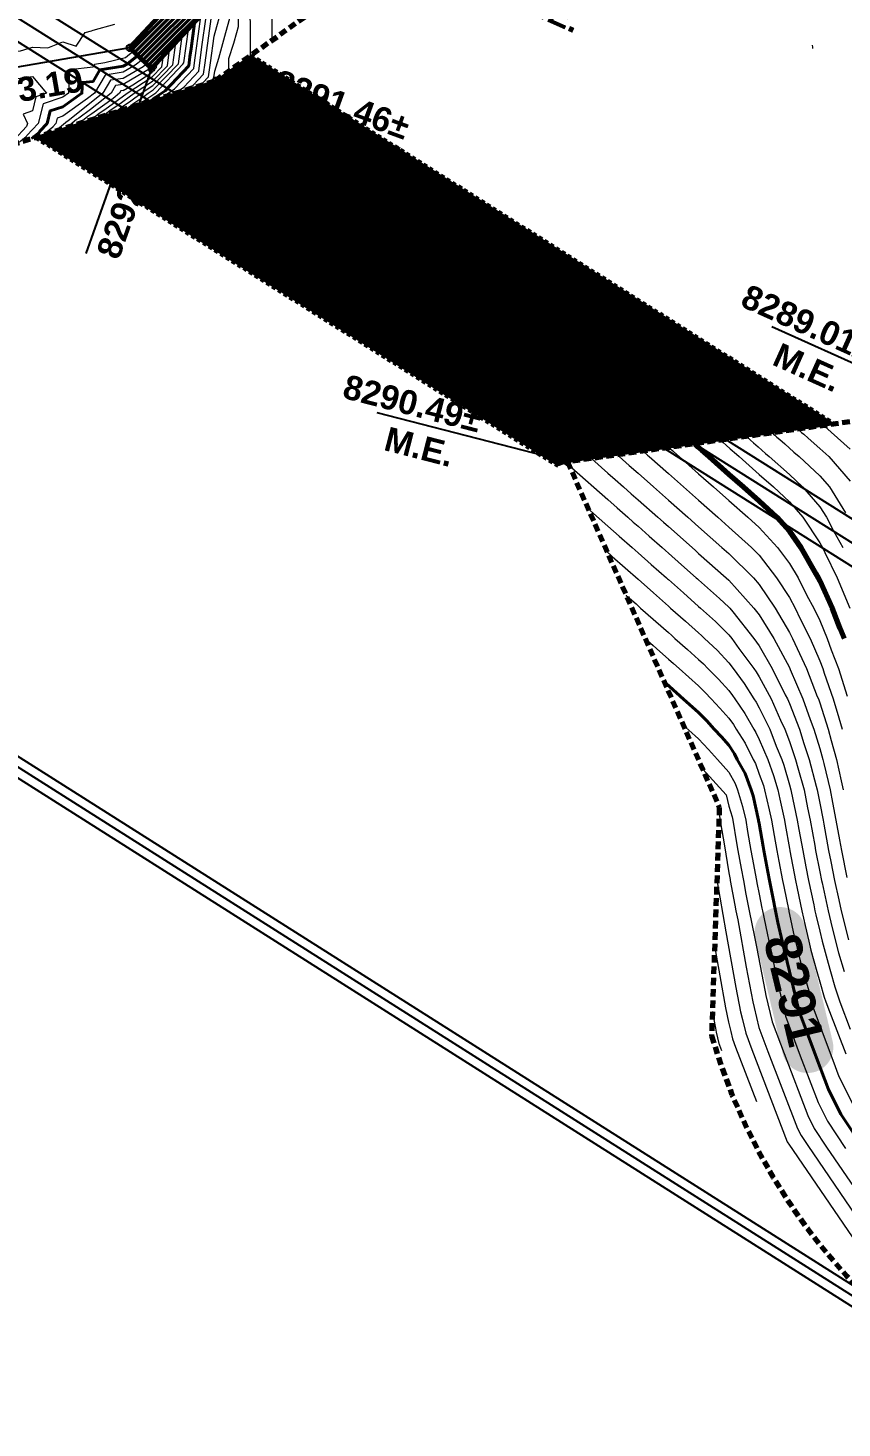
# Model space of a CAD drawing. Extents: x 2799052 to 2815686, y 1319509 to 1336143.
# Drawn here: x 2807541.75 to 2807568.63, y 1327718.57 to 1327764.8 of the extents above; entities that cross this region are included whole.
import ezdxf

# ---------------------------------------------------------------- set-up
doc = ezdxf.new("R2010")
doc.units = 0
doc.header["$LTSCALE"] = 0.5
doc.header["$MEASUREMENT"] = 0
doc.linetypes.add('DASHED', pattern=[0.75, 0.5, -0.25])
doc.linetypes.add('HIDDEN', pattern=[0.375, 0.25, -0.125])
for name, color, linetype, lineweight in [('C-Demo-Saww-Cutt', 4, 'HIDDEN', 70), ('C-Road-Asph-Hach', 110, 'Continuous', 30), ('C-SSWR', 1, 'Continuous', 25), ('C-Sswr-Pipe', 125, 'Continuous', 25), ('C-Strm-Pipe', 115, 'Continuous', 25), ('C-TOPO-BDRY', 5, 'DASHED', 70), ('C-Topo-Cont-10th', 8, 'Continuous', 13), ('C-TOPO-CONT-1FT', 7, 'Continuous', 40), ('C-TOPO-CONT-5FT', 6, 'Continuous', 70), ('C-TOPO-SPOT', 2, 'Continuous', 25), ('C-WALL', 6, 'Continuous', 60), ('C-Wall-Hach', 130, 'Continuous', 40)]:
    doc.layers.add(name, color=color, linetype=linetype, lineweight=lineweight)
doc.layers.add('C-Road-Asph-Hach-Bdry', color=64, linetype='Continuous', lineweight=25, plot=False)
for name, color, linetype in [('C-Strm', 4, 'Continuous'), ('C-TOPO-CONT-TEXT-1FT', 1, 'Continuous'), ('C-TOPO-USER', 40, 'Continuous')]:
    doc.layers.add(name, color=color, linetype=linetype)
doc.styles.add('Swiss 721 BT', font='swissb.ttf', dxfattribs={"height": 2})

msp = doc.modelspace()

# ---------------------------------------------------------------- hatches: boundary and pattern name
at = {"true_color": 0x000000}
msp.add_hatch(color=18, dxfattribs=at).paths.add_polyline_path([(2807566.392, 1327735.749, 0.414214), (2807565.763, 1327734.724), (2807566.668, 1327730.945, 0.414214), (2807567.693, 1327730.317, 0.414214), (2807568.321, 1327731.341), (2807567.416, 1327735.12, 0.414214)], flags=0)

# ---------------------------------------------------------------- linework, layer by layer
at = {"color": 0, "linetype": 'ByBlock'}
for centre, start, end in [((2807545.097, 1327764.142, 8293.188), 47.0674, 227.0674), ((2807545.097, 1327764.142, 8293.188), 227.0674, 47.0674), ((2807545.829, 1327763.461, 8292.69), 49.6874, 229.6874), ((2807545.829, 1327763.461, 8292.69), 229.6874, 49.6874), ((2807547.939, 1327763.058, 8291.461), 21.9833, 201.9833), ((2807547.939, 1327763.058, 8291.461), 201.9833, 21.9833), ((2807559.564, 1327750.471, 8290.493), 22.0495, 202.0495), ((2807559.564, 1327750.471, 8290.493), 202.0495, 22.0495)]:
    msp.add_arc(centre, 0.1, start, end, dxfattribs=at)
at = {"layer": 'C-Demo-Saww-Cutt'}
for p, q in [((2807549.094, 1327763.883), (2807568.361, 1327751.718)), ((2807542.017, 1327761.196), (2807559.251, 1327750.359))]:
    msp.add_line(p, q, dxfattribs=at)
at = {"layer": 'C-Road-Asph-Hach', "linetype": 'Continuous'}
for p, q in [((2807544.684, 1327759.519), (2807548.932, 1327763.767)), ((2807544.739, 1327759.485), (2807549.12, 1327763.867)), ((2807544.793, 1327759.451), (2807549.174, 1327763.832)), ((2807544.847, 1327759.417), (2807549.229, 1327763.798)), ((2807544.901, 1327759.383), (2807549.283, 1327763.764)), ((2807544.956, 1327759.349), (2807549.337, 1327763.73)), ((2807545.01, 1327759.314), (2807549.391, 1327763.696)), ((2807545.064, 1327759.28), (2807549.445, 1327763.661)), ((2807545.118, 1327759.246), (2807549.499, 1327763.627)), ((2807544.576, 1327759.587), (2807548.314, 1327763.326)), ((2807544.63, 1327759.553), (2807548.623, 1327763.546)), ((2807545.173, 1327759.212), (2807549.554, 1327763.593)), ((2807545.227, 1327759.178), (2807549.608, 1327763.559)), ((2807545.281, 1327759.144), (2807549.662, 1327763.525)), ((2807545.335, 1327759.11), (2807549.716, 1327763.49)), ((2807545.39, 1327759.076), (2807549.77, 1327763.456)), ((2807545.444, 1327759.041), (2807549.825, 1327763.422)), ((2807545.498, 1327759.007), (2807549.879, 1327763.388)), ((2807545.553, 1327758.973), (2807549.933, 1327763.353)), ((2807545.607, 1327758.939), (2807549.987, 1327763.319)), ((2807545.661, 1327758.905), (2807550.041, 1327763.285)), ((2807545.715, 1327758.871), (2807550.095, 1327763.251)), ((2807545.77, 1327758.837), (2807550.15, 1327763.217)), ((2807545.824, 1327758.803), (2807550.204, 1327763.182)), ((2807544.033, 1327759.929), (2807546.806, 1327762.702)), ((2807544.087, 1327759.894), (2807546.935, 1327762.742)), ((2807544.142, 1327759.86), (2807547.064, 1327762.783)), ((2807544.196, 1327759.826), (2807547.193, 1327762.824)), ((2807544.25, 1327759.792), (2807547.322, 1327762.864)), ((2807544.304, 1327759.758), (2807547.451, 1327762.905)), ((2807544.359, 1327759.724), (2807547.58, 1327762.945)), ((2807544.413, 1327759.69), (2807547.709, 1327762.986)), ((2807544.467, 1327759.656), (2807547.838, 1327763.026)), ((2807544.522, 1327759.621), (2807548.005, 1327763.105)), ((2807545.878, 1327758.768), (2807550.258, 1327763.148)), ((2807545.932, 1327758.734), (2807550.312, 1327763.114)), ((2807545.987, 1327758.7), (2807550.366, 1327763.08)), ((2807546.041, 1327758.666), (2807550.42, 1327763.046)), ((2807546.095, 1327758.632), (2807550.475, 1327763.011)), ((2807546.149, 1327758.598), (2807550.529, 1327762.977)), ((2807546.204, 1327758.564), (2807550.583, 1327762.943)), ((2807546.258, 1327758.53), (2807550.637, 1327762.909)), ((2807546.312, 1327758.495), (2807550.691, 1327762.875)), ((2807546.367, 1327758.461), (2807550.746, 1327762.84)), ((2807546.421, 1327758.427), (2807550.8, 1327762.806)), ((2807546.475, 1327758.393), (2807550.854, 1327762.772)), ((2807546.529, 1327758.359), (2807550.908, 1327762.738)), ((2807546.584, 1327758.325), (2807550.962, 1327762.704)), ((2807543.436, 1327760.304), (2807545.388, 1327762.256)), ((2807543.49, 1327760.27), (2807545.517, 1327762.297)), ((2807543.545, 1327760.236), (2807545.646, 1327762.337)), ((2807543.599, 1327760.202), (2807545.775, 1327762.378)), ((2807543.653, 1327760.167), (2807545.904, 1327762.418)), ((2807543.708, 1327760.133), (2807546.033, 1327762.459)), ((2807543.762, 1327760.099), (2807546.162, 1327762.499)), ((2807543.816, 1327760.065), (2807546.291, 1327762.54)), ((2807543.87, 1327760.031), (2807546.42, 1327762.58)), ((2807543.925, 1327759.997), (2807546.549, 1327762.621)), ((2807543.979, 1327759.963), (2807546.678, 1327762.661)), ((2807546.638, 1327758.291), (2807551.016, 1327762.669)), ((2807546.692, 1327758.257), (2807551.071, 1327762.635)), ((2807546.746, 1327758.222), (2807551.125, 1327762.601)), ((2807546.801, 1327758.188), (2807551.179, 1327762.567)), ((2807546.855, 1327758.154), (2807551.233, 1327762.532)), ((2807546.909, 1327758.12), (2807551.287, 1327762.498)), ((2807546.963, 1327758.086), (2807551.342, 1327762.464)), ((2807547.018, 1327758.052), (2807551.396, 1327762.43)), ((2807547.072, 1327758.018), (2807551.45, 1327762.396)), ((2807547.126, 1327757.984), (2807551.504, 1327762.361)), ((2807547.181, 1327757.949), (2807551.558, 1327762.327)), ((2807547.235, 1327757.915), (2807551.612, 1327762.293)), ((2807547.289, 1327757.881), (2807551.667, 1327762.259)), ((2807542.785, 1327760.713), (2807543.841, 1327761.77)), ((2807542.839, 1327760.679), (2807543.97, 1327761.81)), ((2807542.894, 1327760.645), (2807544.099, 1327761.851)), ((2807542.948, 1327760.611), (2807544.228, 1327761.891)), ((2807543.002, 1327760.577), (2807544.357, 1327761.932)), ((2807543.056, 1327760.543), (2807544.486, 1327761.972)), ((2807543.111, 1327760.509), (2807544.615, 1327762.013)), ((2807543.165, 1327760.475), (2807544.744, 1327762.053)), ((2807543.219, 1327760.44), (2807544.873, 1327762.094)), ((2807543.273, 1327760.406), (2807545.002, 1327762.134)), ((2807543.328, 1327760.372), (2807545.13, 1327762.175)), ((2807543.382, 1327760.338), (2807545.259, 1327762.216)), ((2807547.343, 1327757.847), (2807551.721, 1327762.225)), ((2807547.398, 1327757.813), (2807551.775, 1327762.19)), ((2807547.452, 1327757.779), (2807551.829, 1327762.156)), ((2807547.506, 1327757.745), (2807551.883, 1327762.122)), ((2807547.56, 1327757.711), (2807551.938, 1327762.088)), ((2807547.615, 1327757.676), (2807551.992, 1327762.054)), ((2807547.669, 1327757.642), (2807552.046, 1327762.019)), ((2807547.723, 1327757.608), (2807552.1, 1327761.985)), ((2807547.777, 1327757.574), (2807552.154, 1327761.951)), ((2807547.832, 1327757.54), (2807552.208, 1327761.917)), ((2807547.886, 1327757.506), (2807552.263, 1327761.883)), ((2807547.94, 1327757.472), (2807552.317, 1327761.848)), ((2807547.994, 1327757.438), (2807552.371, 1327761.814)), ((2807548.049, 1327757.404), (2807552.425, 1327761.78)), ((2807542.188, 1327761.089), (2807542.423, 1327761.324)), ((2807542.242, 1327761.055), (2807542.552, 1327761.364)), ((2807542.297, 1327761.021), (2807542.681, 1327761.405)), ((2807542.351, 1327760.986), (2807542.81, 1327761.445)), ((2807542.405, 1327760.952), (2807542.939, 1327761.486)), ((2807542.459, 1327760.918), (2807543.068, 1327761.526)), ((2807542.514, 1327760.884), (2807543.197, 1327761.567)), ((2807542.568, 1327760.85), (2807543.326, 1327761.607)), ((2807542.622, 1327760.816), (2807543.454, 1327761.648)), ((2807542.676, 1327760.782), (2807543.583, 1327761.689)), ((2807542.731, 1327760.748), (2807543.712, 1327761.729)), ((2807548.103, 1327757.369), (2807552.479, 1327761.746)), ((2807548.157, 1327757.335), (2807552.534, 1327761.711)), ((2807548.212, 1327757.301), (2807552.588, 1327761.677)), ((2807548.266, 1327757.267), (2807552.642, 1327761.643)), ((2807548.32, 1327757.233), (2807552.696, 1327761.609)), ((2807548.374, 1327757.199), (2807552.75, 1327761.575)), ((2807548.429, 1327757.165), (2807552.804, 1327761.54)), ((2807548.483, 1327757.131), (2807552.859, 1327761.506)), ((2807548.537, 1327757.096), (2807552.913, 1327761.472)), ((2807548.591, 1327757.062), (2807552.967, 1327761.438)), ((2807548.646, 1327757.028), (2807553.021, 1327761.404)), ((2807548.7, 1327756.994), (2807553.075, 1327761.369)), ((2807548.754, 1327756.96), (2807553.13, 1327761.335)), ((2807542.08, 1327761.157), (2807542.165, 1327761.243)), ((2807542.08, 1327761.157), (2807542.08, 1327761.157)), ((2807542.134, 1327761.123), (2807542.294, 1327761.283)), ((2807548.808, 1327756.926), (2807553.184, 1327761.301)), ((2807548.863, 1327756.892), (2807553.238, 1327761.267)), ((2807548.917, 1327756.858), (2807553.292, 1327761.233)), ((2807548.971, 1327756.823), (2807553.346, 1327761.198)), ((2807549.026, 1327756.789), (2807553.4, 1327761.164)), ((2807549.08, 1327756.755), (2807553.455, 1327761.13)), ((2807549.134, 1327756.721), (2807553.509, 1327761.096)), ((2807549.188, 1327756.687), (2807553.563, 1327761.062)), ((2807549.243, 1327756.653), (2807553.617, 1327761.027)), ((2807549.297, 1327756.619), (2807553.671, 1327760.993)), ((2807549.351, 1327756.585), (2807553.725, 1327760.959)), ((2807549.405, 1327756.55), (2807553.78, 1327760.925)), ((2807549.46, 1327756.516), (2807553.834, 1327760.891)), ((2807549.514, 1327756.482), (2807553.888, 1327760.856)), ((2807549.568, 1327756.448), (2807553.942, 1327760.822)), ((2807549.622, 1327756.414), (2807553.996, 1327760.788)), ((2807549.677, 1327756.38), (2807554.051, 1327760.754)), ((2807549.731, 1327756.346), (2807554.105, 1327760.719)), ((2807549.785, 1327756.312), (2807554.159, 1327760.685)), ((2807549.84, 1327756.277), (2807554.213, 1327760.651)), ((2807549.894, 1327756.243), (2807554.267, 1327760.617)), ((2807549.948, 1327756.209), (2807554.321, 1327760.583)), ((2807550.002, 1327756.175), (2807554.376, 1327760.548)), ((2807550.057, 1327756.141), (2807554.43, 1327760.514)), ((2807550.111, 1327756.107), (2807554.484, 1327760.48)), ((2807550.165, 1327756.073), (2807554.538, 1327760.446)), ((2807550.219, 1327756.039), (2807554.592, 1327760.412)), ((2807550.274, 1327756.004), (2807554.647, 1327760.377)), ((2807550.328, 1327755.97), (2807554.701, 1327760.343)), ((2807550.382, 1327755.936), (2807554.755, 1327760.309)), ((2807550.436, 1327755.902), (2807554.809, 1327760.275)), ((2807550.491, 1327755.868), (2807554.863, 1327760.241)), ((2807550.545, 1327755.834), (2807554.917, 1327760.206)), ((2807550.599, 1327755.8), (2807554.972, 1327760.172)), ((2807550.653, 1327755.766), (2807555.026, 1327760.138)), ((2807550.708, 1327755.731), (2807555.08, 1327760.104)), ((2807550.762, 1327755.697), (2807555.134, 1327760.07)), ((2807550.816, 1327755.663), (2807555.188, 1327760.035)), ((2807550.871, 1327755.629), (2807555.243, 1327760.001)), ((2807550.925, 1327755.595), (2807555.297, 1327759.967)), ((2807550.979, 1327755.561), (2807555.351, 1327759.933)), ((2807551.033, 1327755.527), (2807555.405, 1327759.898)), ((2807551.088, 1327755.493), (2807555.459, 1327759.864)), ((2807551.142, 1327755.458), (2807555.513, 1327759.83)), ((2807551.196, 1327755.424), (2807555.568, 1327759.796)), ((2807551.25, 1327755.39), (2807555.622, 1327759.762)), ((2807551.305, 1327755.356), (2807555.676, 1327759.727)), ((2807551.359, 1327755.322), (2807555.73, 1327759.693)), ((2807551.413, 1327755.288), (2807555.784, 1327759.659)), ((2807551.467, 1327755.254), (2807555.839, 1327759.625)), ((2807551.522, 1327755.22), (2807555.893, 1327759.591)), ((2807551.576, 1327755.186), (2807555.947, 1327759.556)), ((2807551.63, 1327755.151), (2807556.001, 1327759.522)), ((2807551.685, 1327755.117), (2807556.055, 1327759.488)), ((2807551.739, 1327755.083), (2807556.109, 1327759.454)), ((2807551.793, 1327755.049), (2807556.164, 1327759.42)), ((2807551.847, 1327755.015), (2807556.218, 1327759.385)), ((2807551.902, 1327754.981), (2807556.272, 1327759.351)), ((2807551.956, 1327754.947), (2807556.326, 1327759.317)), ((2807552.01, 1327754.913), (2807556.38, 1327759.283)), ((2807552.064, 1327754.878), (2807556.435, 1327759.249)), ((2807552.119, 1327754.844), (2807556.489, 1327759.214)), ((2807552.173, 1327754.81), (2807556.543, 1327759.18)), ((2807552.227, 1327754.776), (2807556.597, 1327759.146)), ((2807552.281, 1327754.742), (2807556.651, 1327759.112)), ((2807552.336, 1327754.708), (2807556.705, 1327759.077)), ((2807552.39, 1327754.674), (2807556.76, 1327759.043)), ((2807552.444, 1327754.64), (2807556.814, 1327759.009)), ((2807545.553, 1327758.973), (2807545.553, 1327758.973)), ((2807552.499, 1327754.605), (2807556.868, 1327758.975)), ((2807552.553, 1327754.571), (2807556.922, 1327758.941)), ((2807552.607, 1327754.537), (2807556.976, 1327758.906)), ((2807552.661, 1327754.503), (2807557.03, 1327758.872)), ((2807552.716, 1327754.469), (2807557.085, 1327758.838)), ((2807552.77, 1327754.435), (2807557.139, 1327758.804)), ((2807552.824, 1327754.401), (2807557.193, 1327758.77)), ((2807552.878, 1327754.367), (2807557.247, 1327758.735)), ((2807552.933, 1327754.332), (2807557.301, 1327758.701)), ((2807552.987, 1327754.298), (2807557.356, 1327758.667)), ((2807553.041, 1327754.264), (2807557.41, 1327758.633)), ((2807553.095, 1327754.23), (2807557.464, 1327758.599)), ((2807553.15, 1327754.196), (2807557.518, 1327758.564)), ((2807553.204, 1327754.162), (2807557.572, 1327758.53)), ((2807553.258, 1327754.128), (2807557.626, 1327758.496)), ((2807553.312, 1327754.094), (2807557.681, 1327758.462)), ((2807553.367, 1327754.059), (2807557.735, 1327758.428)), ((2807553.421, 1327754.025), (2807557.789, 1327758.393)), ((2807553.475, 1327753.991), (2807557.843, 1327758.359)), ((2807553.53, 1327753.957), (2807557.897, 1327758.325)), ((2807553.584, 1327753.923), (2807557.952, 1327758.291)), ((2807553.638, 1327753.889), (2807558.006, 1327758.256)), ((2807553.692, 1327753.855), (2807558.06, 1327758.222)), ((2807553.747, 1327753.821), (2807558.114, 1327758.188)), ((2807553.801, 1327753.786), (2807558.168, 1327758.154)), ((2807553.855, 1327753.752), (2807558.222, 1327758.12)), ((2807553.909, 1327753.718), (2807558.277, 1327758.085)), ((2807553.964, 1327753.684), (2807558.331, 1327758.051)), ((2807554.018, 1327753.65), (2807558.385, 1327758.017)), ((2807554.072, 1327753.616), (2807558.439, 1327757.983)), ((2807554.126, 1327753.582), (2807558.493, 1327757.949)), ((2807554.181, 1327753.548), (2807558.548, 1327757.914)), ((2807554.235, 1327753.513), (2807558.602, 1327757.88)), ((2807554.289, 1327753.479), (2807558.656, 1327757.846)), ((2807554.344, 1327753.445), (2807558.71, 1327757.812)), ((2807554.398, 1327753.411), (2807558.764, 1327757.778)), ((2807554.452, 1327753.377), (2807558.818, 1327757.743)), ((2807554.506, 1327753.343), (2807558.873, 1327757.709)), ((2807554.561, 1327753.309), (2807558.927, 1327757.675)), ((2807554.615, 1327753.275), (2807558.981, 1327757.641)), ((2807554.669, 1327753.24), (2807559.035, 1327757.607)), ((2807554.723, 1327753.206), (2807559.089, 1327757.572)), ((2807554.778, 1327753.172), (2807559.144, 1327757.538)), ((2807554.832, 1327753.138), (2807559.198, 1327757.504)), ((2807554.886, 1327753.104), (2807559.252, 1327757.47)), ((2807554.94, 1327753.07), (2807559.306, 1327757.435)), ((2807554.995, 1327753.036), (2807559.36, 1327757.401)), ((2807555.049, 1327753.002), (2807559.414, 1327757.367)), ((2807555.103, 1327752.968), (2807559.469, 1327757.333)), ((2807555.158, 1327752.933), (2807559.523, 1327757.299)), ((2807555.212, 1327752.899), (2807559.577, 1327757.264)), ((2807555.266, 1327752.865), (2807559.631, 1327757.23)), ((2807555.32, 1327752.831), (2807559.685, 1327757.196)), ((2807555.375, 1327752.797), (2807559.74, 1327757.162)), ((2807549.026, 1327756.789), (2807549.026, 1327756.789)), ((2807555.429, 1327752.763), (2807559.794, 1327757.128)), ((2807555.483, 1327752.729), (2807559.848, 1327757.093)), ((2807555.537, 1327752.695), (2807559.902, 1327757.059)), ((2807555.592, 1327752.66), (2807559.956, 1327757.025)), ((2807555.646, 1327752.626), (2807560.01, 1327756.991)), ((2807555.7, 1327752.592), (2807560.065, 1327756.957)), ((2807555.754, 1327752.558), (2807560.119, 1327756.922)), ((2807555.809, 1327752.524), (2807560.173, 1327756.888)), ((2807555.863, 1327752.49), (2807560.227, 1327756.854)), ((2807555.917, 1327752.456), (2807560.281, 1327756.82)), ((2807555.972, 1327752.422), (2807560.336, 1327756.786)), ((2807556.026, 1327752.387), (2807560.39, 1327756.751)), ((2807556.08, 1327752.353), (2807560.444, 1327756.717)), ((2807556.134, 1327752.319), (2807560.498, 1327756.683)), ((2807556.189, 1327752.285), (2807560.552, 1327756.649)), ((2807556.243, 1327752.251), (2807560.606, 1327756.615)), ((2807556.297, 1327752.217), (2807560.661, 1327756.58)), ((2807556.351, 1327752.183), (2807560.715, 1327756.546)), ((2807556.406, 1327752.149), (2807560.769, 1327756.512)), ((2807556.46, 1327752.114), (2807560.823, 1327756.478)), ((2807556.514, 1327752.08), (2807560.877, 1327756.443)), ((2807556.568, 1327752.046), (2807560.931, 1327756.409)), ((2807556.623, 1327752.012), (2807560.986, 1327756.375)), ((2807556.677, 1327751.978), (2807561.04, 1327756.341)), ((2807556.731, 1327751.944), (2807561.094, 1327756.307)), ((2807556.785, 1327751.91), (2807561.148, 1327756.272)), ((2807556.84, 1327751.876), (2807561.202, 1327756.238)), ((2807556.894, 1327751.841), (2807561.257, 1327756.204)), ((2807556.948, 1327751.807), (2807561.311, 1327756.17)), ((2807557.003, 1327751.773), (2807561.365, 1327756.136)), ((2807557.057, 1327751.739), (2807561.419, 1327756.101)), ((2807557.111, 1327751.705), (2807561.473, 1327756.067)), ((2807557.165, 1327751.671), (2807561.527, 1327756.033)), ((2807557.22, 1327751.637), (2807561.582, 1327755.999)), ((2807557.274, 1327751.603), (2807561.636, 1327755.965)), ((2807557.328, 1327751.568), (2807561.69, 1327755.93)), ((2807557.382, 1327751.534), (2807561.744, 1327755.896)), ((2807557.437, 1327751.5), (2807561.798, 1327755.862)), ((2807557.491, 1327751.466), (2807561.853, 1327755.828)), ((2807557.545, 1327751.432), (2807561.907, 1327755.794)), ((2807557.599, 1327751.398), (2807561.961, 1327755.759)), ((2807557.654, 1327751.364), (2807562.015, 1327755.725)), ((2807557.708, 1327751.33), (2807562.069, 1327755.691)), ((2807557.762, 1327751.295), (2807562.123, 1327755.657)), ((2807557.817, 1327751.261), (2807562.178, 1327755.622)), ((2807557.871, 1327751.227), (2807562.232, 1327755.588)), ((2807557.925, 1327751.193), (2807562.286, 1327755.554)), ((2807557.979, 1327751.159), (2807562.34, 1327755.52)), ((2807558.034, 1327751.125), (2807562.394, 1327755.486)), ((2807558.088, 1327751.091), (2807562.449, 1327755.451)), ((2807558.142, 1327751.057), (2807562.503, 1327755.417)), ((2807558.196, 1327751.022), (2807562.557, 1327755.383)), ((2807558.251, 1327750.988), (2807562.611, 1327755.349)), ((2807558.305, 1327750.954), (2807562.665, 1327755.315)), ((2807558.359, 1327750.92), (2807562.719, 1327755.28)), ((2807558.413, 1327750.886), (2807562.774, 1327755.246)), ((2807558.468, 1327750.852), (2807562.828, 1327755.212)), ((2807558.522, 1327750.818), (2807562.882, 1327755.178)), ((2807558.576, 1327750.784), (2807562.936, 1327755.144)), ((2807558.631, 1327750.75), (2807562.99, 1327755.109)), ((2807558.685, 1327750.715), (2807563.045, 1327755.075)), ((2807558.739, 1327750.681), (2807563.099, 1327755.041)), ((2807558.793, 1327750.647), (2807563.153, 1327755.007)), ((2807558.848, 1327750.613), (2807563.207, 1327754.973)), ((2807558.902, 1327750.579), (2807563.261, 1327754.938)), ((2807558.956, 1327750.545), (2807563.315, 1327754.904)), ((2807559.01, 1327750.511), (2807563.37, 1327754.87)), ((2807559.065, 1327750.477), (2807563.424, 1327754.836)), ((2807552.499, 1327754.605), (2807552.499, 1327754.605)), ((2807559.119, 1327750.442), (2807563.478, 1327754.801)), ((2807559.173, 1327750.408), (2807563.532, 1327754.767)), ((2807559.227, 1327750.374), (2807563.586, 1327754.733)), ((2807559.328, 1327750.387), (2807563.641, 1327754.699)), ((2807559.466, 1327750.436), (2807563.695, 1327754.665)), ((2807559.594, 1327750.475), (2807563.749, 1327754.63)), ((2807559.697, 1327750.49), (2807563.803, 1327754.596)), ((2807559.8, 1327750.504), (2807563.857, 1327754.562)), ((2807559.903, 1327750.519), (2807563.911, 1327754.528)), ((2807560.006, 1327750.534), (2807563.966, 1327754.494)), ((2807560.109, 1327750.548), (2807564.02, 1327754.459)), ((2807560.212, 1327750.563), (2807564.074, 1327754.425)), ((2807560.315, 1327750.577), (2807564.128, 1327754.391)), ((2807560.418, 1327750.592), (2807564.182, 1327754.357)), ((2807560.521, 1327750.607), (2807564.236, 1327754.323)), ((2807560.624, 1327750.621), (2807564.291, 1327754.288)), ((2807560.726, 1327750.636), (2807564.345, 1327754.254)), ((2807560.829, 1327750.65), (2807564.399, 1327754.22)), ((2807560.932, 1327750.665), (2807564.453, 1327754.186)), ((2807561.035, 1327750.68), (2807564.507, 1327754.152)), ((2807561.138, 1327750.694), (2807564.562, 1327754.117)), ((2807561.241, 1327750.709), (2807564.616, 1327754.083)), ((2807561.344, 1327750.723), (2807564.67, 1327754.049)), ((2807561.447, 1327750.738), (2807564.724, 1327754.015)), ((2807561.55, 1327750.753), (2807564.778, 1327753.98)), ((2807561.653, 1327750.767), (2807564.832, 1327753.946)), ((2807561.756, 1327750.782), (2807564.887, 1327753.912)), ((2807561.859, 1327750.796), (2807564.941, 1327753.878)), ((2807561.962, 1327750.811), (2807564.995, 1327753.844)), ((2807562.065, 1327750.826), (2807565.049, 1327753.809)), ((2807562.168, 1327750.84), (2807565.103, 1327753.775)), ((2807562.271, 1327750.855), (2807565.158, 1327753.741)), ((2807562.374, 1327750.869), (2807565.212, 1327753.707)), ((2807562.477, 1327750.884), (2807565.266, 1327753.673)), ((2807562.58, 1327750.899), (2807565.32, 1327753.638)), ((2807562.683, 1327750.913), (2807565.374, 1327753.604)), ((2807562.786, 1327750.928), (2807565.428, 1327753.57)), ((2807562.889, 1327750.943), (2807565.483, 1327753.536)), ((2807562.992, 1327750.957), (2807565.537, 1327753.502)), ((2807563.095, 1327750.972), (2807565.591, 1327753.467)), ((2807563.198, 1327750.986), (2807565.645, 1327753.433)), ((2807563.301, 1327751.001), (2807565.699, 1327753.399)), ((2807563.404, 1327751.016), (2807565.754, 1327753.365)), ((2807563.507, 1327751.03), (2807565.808, 1327753.331)), ((2807563.61, 1327751.045), (2807565.862, 1327753.296)), ((2807563.713, 1327751.059), (2807565.916, 1327753.262)), ((2807563.816, 1327751.074), (2807565.97, 1327753.228)), ((2807563.919, 1327751.089), (2807566.024, 1327753.194)), ((2807564.022, 1327751.103), (2807566.079, 1327753.159)), ((2807564.125, 1327751.118), (2807566.133, 1327753.125)), ((2807564.228, 1327751.132), (2807566.187, 1327753.091)), ((2807564.331, 1327751.147), (2807566.241, 1327753.057)), ((2807564.434, 1327751.162), (2807566.295, 1327753.023)), ((2807564.537, 1327751.176), (2807566.35, 1327752.988)), ((2807564.64, 1327751.191), (2807566.404, 1327752.954)), ((2807564.743, 1327751.205), (2807566.458, 1327752.92)), ((2807564.846, 1327751.22), (2807566.512, 1327752.886)), ((2807564.949, 1327751.235), (2807566.566, 1327752.852)), ((2807565.052, 1327751.249), (2807566.62, 1327752.817)), ((2807565.155, 1327751.264), (2807566.675, 1327752.783)), ((2807565.258, 1327751.278), (2807566.729, 1327752.749)), ((2807565.361, 1327751.293), (2807566.783, 1327752.715)), ((2807565.464, 1327751.308), (2807566.837, 1327752.681)), ((2807565.567, 1327751.322), (2807566.891, 1327752.646)), ((2807565.67, 1327751.337), (2807566.946, 1327752.612)), ((2807565.773, 1327751.351), (2807567, 1327752.578)), ((2807565.876, 1327751.366), (2807567.054, 1327752.544)), ((2807555.972, 1327752.422), (2807555.972, 1327752.422)), ((2807565.979, 1327751.381), (2807567.108, 1327752.51)), ((2807566.082, 1327751.395), (2807567.162, 1327752.475)), ((2807566.185, 1327751.41), (2807567.216, 1327752.441)), ((2807566.288, 1327751.424), (2807567.271, 1327752.407)), ((2807566.391, 1327751.439), (2807567.325, 1327752.373)), ((2807566.494, 1327751.454), (2807567.379, 1327752.339)), ((2807566.597, 1327751.468), (2807567.433, 1327752.304)), ((2807566.7, 1327751.483), (2807567.487, 1327752.27)), ((2807566.803, 1327751.498), (2807567.541, 1327752.236)), ((2807566.906, 1327751.512), (2807567.596, 1327752.202)), ((2807567.009, 1327751.527), (2807567.65, 1327752.167)), ((2807567.112, 1327751.541), (2807567.704, 1327752.133)), ((2807567.215, 1327751.556), (2807567.758, 1327752.099)), ((2807567.318, 1327751.571), (2807567.812, 1327752.065)), ((2807567.421, 1327751.585), (2807567.867, 1327752.031)), ((2807567.524, 1327751.6), (2807567.921, 1327751.996)), ((2807567.627, 1327751.614), (2807567.975, 1327751.962)), ((2807567.73, 1327751.629), (2807568.029, 1327751.928)), ((2807567.833, 1327751.644), (2807568.083, 1327751.894)), ((2807567.936, 1327751.658), (2807568.137, 1327751.86)), ((2807568.039, 1327751.673), (2807568.192, 1327751.825)), ((2807568.142, 1327751.687), (2807568.246, 1327751.791)), ((2807568.245, 1327751.702), (2807568.3, 1327751.757)), ((2807568.245, 1327751.702), (2807568.245, 1327751.702)), ((2807566.288, 1327751.424), (2807566.288, 1327751.424)), ((2807559.697, 1327750.49), (2807559.697, 1327750.49))]:
    msp.add_line(p, q, dxfattribs=at)
at = {"layer": 'C-Road-Asph-Hach-Bdry'}
for p, q in [((2807549.094, 1327763.883), (2807547.939, 1327763.058)), ((2807568.361, 1327751.718), (2807549.094, 1327763.883)), ((2807547.939, 1327763.058), (2807542.017, 1327761.196)), ((2807542.017, 1327761.196), (2807559.251, 1327750.359)), ((2807559.564, 1327750.471), (2807568.361, 1327751.718)), ((2807559.251, 1327750.359), (2807559.564, 1327750.471))]:
    msp.add_line(p, q, dxfattribs=at)
msp.add_circle((2807368.688, 1327825.522), 8317.007, dxfattribs=at)
at = {"layer": 'C-SSWR'}
for p, q in [((2807440.39, 1327804.749), (2807610.837, 1327696.764)), ((2807439.987, 1327804.295), (2807610.516, 1327696.257))]:
    msp.add_line(p, q, dxfattribs=at)
at = {"layer": 'C-Sswr-Pipe'}
msp.add_line((2807440.189, 1327804.522), (2807610.677, 1327696.511), dxfattribs=at)
at = {"layer": 'C-Strm'}
for p, q in [((2807584.172, 1327739.02), (2807537.679, 1327768.256)), ((2807583.462, 1327737.892), (2807536.969, 1327767.127))]:
    msp.add_line(p, q, dxfattribs=at)
at = {"layer": 'C-Strm-Pipe'}
msp.add_line((2807584.024, 1327738.325), (2807537.116, 1327767.822), dxfattribs=at)
at = {"layer": 'C-TOPO-BDRY'}
for p, q in [((2807547.939, 1327763.058, 8305.199), (2807554.804, 1327767.959, 8305.199)), ((2807539.433, 1327760.384, 8305.199), (2807547.939, 1327763.058, 8305.199)), ((2807572.226, 1327752.267, 8305.199), (2807559.564, 1327750.471, 8305.199)), ((2807559.564, 1327750.471, 8305.199), (2807564.579, 1327739.061, 8305.199)), ((2807564.579, 1327739.061, 8305.199), (2807564.322, 1327731.518, 8305.199))]:
    msp.add_line(p, q, dxfattribs=at)
msp.add_arc((2807583.448, 1327737.061, 8305.199), 19.912, 196.1622, 243.1048, dxfattribs=at)
at = {"layer": 'C-Topo-Cont-10th'}
for points, elevation in [([(2807549.816, 1327764.398), (2807549.816, 1327764.416), (2807549.813, 1327764.577), (2807549.814, 1327764.644), (2807549.812, 1327764.727), (2807549.799, 1327765.644), (2807549.732, 1327765.806), (2807549.447, 1327766.644), (2807548.895, 1327766.928), (2807548.561, 1327766.978), (2807548.189, 1327767.083), (2807548.016, 1327767.121)], 8291.2), ([(2807549.098, 1327763.885), (2807549.097, 1327763.896), (2807549.096, 1327763.996), (2807549.099, 1327764.644), (2807549.082, 1327765.456), (2807549.08, 1327765.644), (2807548.895, 1327766.095), (2807548.79, 1327766.565), (2807548.404, 1327766.675), (2807548.332, 1327766.69)], 8291.3), ([(2807547.786, 1327763.01), (2807547.796, 1327763.018), (2807547.82, 1327763.034), (2807547.876, 1327763.094), (2807547.915, 1327763.375), (2807548.055, 1327763.804), (2807548.284, 1327764.644), (2807548.416, 1327765.123), (2807548.412, 1327765.644), (2807548.283, 1327766.083)], 8291.5), ([(2807548.379, 1327763.372), (2807548.379, 1327763.376), (2807548.379, 1327763.414), (2807548.381, 1327763.79), (2807548.545, 1327764.294), (2807548.64, 1327764.644), (2807548.695, 1327764.843), (2807548.689, 1327765.644), (2807548.491, 1327766.318)], 8291.4), ([(2807546.996, 1327762.762), (2807547.056, 1327762.81), (2807547.203, 1327762.909), (2807547.548, 1327763.277), (2807547.6, 1327763.644), (2807547.709, 1327764.458), (2807547.862, 1327765.577), (2807547.867, 1327765.614), (2807547.873, 1327765.657)], 8291.7), ([(2807547.391, 1327762.886), (2807547.426, 1327762.914), (2807547.511, 1327762.971), (2807547.712, 1327763.185), (2807547.776, 1327763.644), (2807547.895, 1327764.526), (2807547.927, 1327764.644), (2807548.136, 1327765.402), (2807548.134, 1327765.644), (2807548.075, 1327765.847)], 8291.6), ([(2807546.206, 1327762.513), (2807546.315, 1327762.603), (2807546.586, 1327762.784), (2807547.221, 1327763.461), (2807547.247, 1327763.644), (2807547.301, 1327764.05), (2807547.377, 1327764.608), (2807547.455, 1327765.179), (2807547.46, 1327765.213)], 8291.9), ([(2807546.601, 1327762.637), (2807546.685, 1327762.706), (2807546.894, 1327762.846), (2807547.385, 1327763.369), (2807547.423, 1327763.644), (2807547.505, 1327764.254), (2807547.62, 1327765.093), (2807547.661, 1327765.396), (2807547.666, 1327765.435)], 8291.8), ([(2807535.205, 1327764.954), (2807535.636, 1327764.644), (2807535.895, 1327764.457), (2807536.392, 1327764.147), (2807536.895, 1327763.848), (2807537.364, 1327763.644), (2807537.895, 1327763.375), (2807538.339, 1327763.199), (2807538.895, 1327763.051), (2807539.498, 1327763.041), (2807539.895, 1327763.099), (2807540.406, 1327763.133), (2807540.895, 1327763.258), (2807541.403, 1327763.135), (2807541.895, 1327763.2), (2807542.354, 1327762.644), (2807542.009, 1327762.529), (2807541.895, 1327762.066), (2807541.587, 1327761.952), (2807541.728, 1327761.644), (2807541.698, 1327761.545), (2807541.286, 1327761.107), (2807541.25, 1327761.045), (2807541.072, 1327760.899)], 8293.2), ([(2807535.895, 1327764.825), (2807536.225, 1327764.644), (2807536.895, 1327764.246), (2807537.6, 1327763.939), (2807537.895, 1327763.84), (2807538.777, 1327763.644), (2807538.895, 1327763.612), (2807538.927, 1327763.612), (2807539.145, 1327763.644), (2807539.807, 1327763.732), (2807539.895, 1327763.757), (2807540.62, 1327763.919), (2807540.895, 1327763.995), (2807541.496, 1327764.043), (2807541.895, 1327764.167), (2807542.402, 1327764.137), (2807542.895, 1327764.343), (2807543.338, 1327764.201), (2807543.638, 1327764.644), (2807543.84, 1327764.699), (2807543.895, 1327764.721), (2807544.61, 1327764.929)], 8293.1), ([(2807545.417, 1327762.265), (2807545.575, 1327762.395), (2807545.969, 1327762.659), (2807546.859, 1327763.607), (2807546.893, 1327763.643), (2807547.043, 1327764.744)], 8292.1), ([(2807546.838, 1327764.526), (2807546.84, 1327764.548)], 8292.2), ([(2807547.043, 1327764.744), (2807547.047, 1327764.77)], 8292.1), ([(2807544.232, 1327761.892), (2807544.465, 1327762.084), (2807544.712, 1327762.249), (2807545.253, 1327762.644), (2807545.863, 1327763.042), (2807546.352, 1327763.551), (2807546.426, 1327764.092)], 8292.4), ([(2807544.627, 1327762.017), (2807544.835, 1327762.188), (2807545.14, 1327762.392), (2807545.486, 1327762.644), (2807545.874, 1327762.898), (2807546.533, 1327763.581), (2807546.632, 1327764.309)], 8292.3), ([(2807545.022, 1327762.141), (2807545.205, 1327762.291), (2807545.569, 1327762.535), (2807545.718, 1327762.644), (2807545.886, 1327762.754), (2807546.713, 1327763.612), (2807546.838, 1327764.526)], 8292.2), ([(2807546.426, 1327764.092), (2807546.428, 1327764.104)], 8292.4), ([(2807546.632, 1327764.309), (2807546.634, 1327764.326)], 8292.3), ([(2807567.647, 1327764.232), (2807567.653, 1327764.168), (2807567.657, 1327764.123)], 8289.1), ([(2807545.226, 1327764.022), (2807544.964, 1327763.813), (2807544.287, 1327763.644), (2807543.946, 1327763.593), (2807543.895, 1327763.506), (2807543.123, 1327763.415), (2807543.085, 1327762.644), (2807542.895, 1327762.509), (2807542.245, 1327762.294), (2807542.084, 1327761.644), (2807541.714, 1327761.25), (2807541.687, 1327761.204), (2807541.467, 1327761.023)], 8293.1), ([(2807543.837, 1327761.768), (2807544.094, 1327761.98), (2807544.283, 1327762.106), (2807545.021, 1327762.644), (2807545.851, 1327763.187), (2807546.172, 1327763.52), (2807546.22, 1327763.874)], 8292.5), ([(2807544.895, 1327762.735), (2807545.21, 1327762.919), (2807545.839, 1327763.331), (2807545.991, 1327763.489), (2807546.014, 1327763.657), (2807546.015, 1327763.661)], 8292.6), ([(2807545.52, 1327763.748), (2807545.291, 1327763.566)], 8292.9), ([(2807546.22, 1327763.874), (2807546.221, 1327763.882)], 8292.5), ([(2807545.291, 1327763.566), (2807544.895, 1327763.335), (2807544.294, 1327763.245), (2807543.941, 1327762.644), (2807543.715, 1327762.464), (2807542.895, 1327761.882), (2807542.716, 1327761.823), (2807542.672, 1327761.644), (2807542.57, 1327761.535), (2807542.563, 1327761.523), (2807542.257, 1327761.272)], 8292.9), ([(2807545.547, 1327763.516), (2807544.895, 1327763.135), (2807544.468, 1327763.071), (2807544.217, 1327762.644), (2807543.073, 1327761.733), (2807542.998, 1327761.678), (2807542.984, 1327761.669), (2807542.652, 1327761.396)], 8292.8), ([(2807545.803, 1327763.466), (2807544.895, 1327762.935), (2807544.642, 1327762.897), (2807544.493, 1327762.644), (2807543.815, 1327762.103), (2807543.427, 1327761.821), (2807543.354, 1327761.772), (2807543.047, 1327761.52)], 8292.7), ([(2807545.667, 1327763.611), (2807545.547, 1327763.516)], 8292.8), ([(2807545.814, 1327763.475), (2807545.803, 1327763.466)], 8292.7), ([(2807544.895, 1327762.735), (2807544.816, 1327762.723), (2807544.769, 1327762.644), (2807544.556, 1327762.474), (2807543.855, 1327761.964), (2807543.724, 1327761.876), (2807543.442, 1327761.644)], 8292.6), ([(2807568.03, 1327751.672), (2807568.039, 1327751.664)], 8289.5), ([(2807568.039, 1327751.664), (2807568.062, 1327751.644), (2807568.895, 1327750.892)], 8289.5), ([(2807564.618, 1327751.188), (2807564.624, 1327751.183), (2807564.63, 1327751.177), (2807564.704, 1327751.112), (2807564.802, 1327751.025), (2807564.939, 1327750.905), (2807565.141, 1327750.726), (2807565.234, 1327750.644), (2807565.895, 1327750.059), (2807566.365, 1327749.644), (2807566.895, 1327749.152), (2807567.34, 1327748.644), (2807567.895, 1327747.803), (2807567.983, 1327747.644), (2807568.059, 1327747.48), (2807568.474, 1327746.644), (2807568.892, 1327745.646)], 8289.9), ([(2807565.471, 1327751.309), (2807565.477, 1327751.303), (2807565.482, 1327751.299), (2807565.537, 1327751.251), (2807565.61, 1327751.186), (2807565.71, 1327751.097), (2807565.86, 1327750.965), (2807566.105, 1327750.749), (2807566.224, 1327750.644), (2807566.895, 1327750.05), (2807567.33, 1327749.644), (2807567.895, 1327748.983), (2807568.12, 1327748.644), (2807568.362, 1327748.177), (2807568.657, 1327747.644)], 8289.8), ([(2807566.324, 1327751.43), (2807566.331, 1327751.423), (2807566.335, 1327751.421), (2807566.37, 1327751.389), (2807566.417, 1327751.348), (2807566.482, 1327751.29), (2807566.579, 1327751.205), (2807566.737, 1327751.065), (2807567.044, 1327750.793), (2807567.213, 1327750.644), (2807567.895, 1327750.01), (2807568.219, 1327749.644), (2807568.751, 1327748.788)], 8289.7), ([(2807567.177, 1327751.551), (2807567.185, 1327751.544), (2807567.187, 1327751.542), (2807567.203, 1327751.528), (2807567.224, 1327751.509), (2807567.254, 1327751.483), (2807567.297, 1327751.444), (2807567.369, 1327751.381), (2807567.509, 1327751.257), (2807567.895, 1327750.916), (2807568.196, 1327750.644), (2807568.895, 1327749.833)], 8289.6), ([(2807561.206, 1327750.704), (2807561.208, 1327750.702), (2807561.222, 1327750.69), (2807561.275, 1327750.644), (2807561.604, 1327750.352), (2807561.895, 1327750.095), (2807562.406, 1327749.644), (2807562.895, 1327749.211), (2807563.536, 1327748.644), (2807563.895, 1327748.327), (2807564.667, 1327747.644), (2807564.895, 1327747.442), (2807565.702, 1327746.644), (2807565.895, 1327746.425), (2807566.423, 1327745.644), (2807566.895, 1327744.84), (2807566.994, 1327744.644), (2807567.068, 1327744.47), (2807567.455, 1327743.644), (2807567.814, 1327742.724), (2807567.849, 1327742.644), (2807567.895, 1327742.511), (2807568.172, 1327741.644), (2807568.267, 1327741.272), (2807568.446, 1327740.644), (2807568.6, 1327739.938), (2807568.673, 1327739.644)], 8290.3), ([(2807562.059, 1327750.825), (2807562.062, 1327750.823), (2807562.074, 1327750.812), (2807562.206, 1327750.695), (2807562.264, 1327750.644), (2807562.895, 1327750.086), (2807563.395, 1327749.644), (2807563.895, 1327749.202), (2807564.526, 1327748.644), (2807564.895, 1327748.317), (2807565.641, 1327747.644), (2807565.895, 1327747.393), (2807566.472, 1327746.644), (2807566.895, 1327745.989), (2807567.083, 1327745.644), (2807567.249, 1327745.289), (2807567.574, 1327744.644), (2807567.895, 1327743.9), (2807567.994, 1327743.644), (2807568.04, 1327743.499), (2807568.342, 1327742.644), (2807568.521, 1327742.018), (2807568.64, 1327741.644)], 8290.2), ([(2807562.912, 1327750.946), (2807562.916, 1327750.943), (2807562.926, 1327750.934), (2807563.039, 1327750.834), (2807563.188, 1327750.702), (2807563.254, 1327750.644), (2807563.895, 1327750.077), (2807564.385, 1327749.644), (2807564.895, 1327749.193), (2807565.516, 1327748.644), (2807565.895, 1327748.302), (2807566.502, 1327747.644), (2807566.895, 1327747.116), (2807567.178, 1327746.644), (2807567.474, 1327746.064), (2807567.703, 1327745.644), (2807567.895, 1327745.234), (2807568.144, 1327744.644), (2807568.276, 1327744.263), (2807568.516, 1327743.644), (2807568.801, 1327742.737)], 8290.1), ([(2807559.611, 1327750.364), (2807559.612, 1327750.364), (2807559.617, 1327750.359), (2807559.698, 1327750.287), (2807560.895, 1327749.229), (2807561.206, 1327748.954), (2807561.557, 1327748.644), (2807561.736, 1327748.485), (2807561.895, 1327748.345), (2807562.267, 1327748.016), (2807562.688, 1327747.644), (2807562.798, 1327747.546), (2807562.895, 1327747.46), (2807563.329, 1327747.077), (2807563.819, 1327746.644), (2807563.859, 1327746.608), (2807563.895, 1327746.576), (2807564.582, 1327745.957), (2807564.895, 1327745.675), (2807564.923, 1327745.644), (2807565.024, 1327745.515), (2807565.721, 1327744.644), (2807565.895, 1327744.4), (2807566.328, 1327743.644), (2807566.756, 1327742.782), (2807566.83, 1327742.644), (2807566.895, 1327742.498), (2807567.226, 1327741.644), (2807567.37, 1327741.168), (2807567.548, 1327740.644), (2807567.774, 1327739.765), (2807567.808, 1327739.644), (2807567.895, 1327739.203), (2807568.003, 1327738.644), (2807568.027, 1327738.511), (2807568.185, 1327737.644), (2807568.259, 1327737.279), (2807568.384, 1327736.644), (2807568.526, 1327736.012), (2807568.606, 1327735.644), (2807568.844, 1327734.694)], 8290.5), ([(2807560.354, 1327750.582), (2807560.354, 1327750.583)], 8290.4), ([(2807560.354, 1327750.582), (2807560.363, 1327750.575), (2807560.895, 1327750.104), (2807561.139, 1327749.888), (2807561.416, 1327749.644), (2807561.67, 1327749.419), (2807561.895, 1327749.22), (2807562.547, 1327748.644), (2807562.732, 1327748.48), (2807562.895, 1327748.336), (2807563.678, 1327747.644), (2807563.793, 1327747.542), (2807563.895, 1327747.451), (2807564.808, 1327746.644), (2807564.895, 1327746.566), (2807565.72, 1327745.644), (2807565.895, 1327745.42), (2807566.374, 1327744.644), (2807566.895, 1327743.68), (2807566.912, 1327743.644), (2807566.923, 1327743.615), (2807567.342, 1327742.644), (2807567.579, 1327741.96), (2807567.701, 1327741.644), (2807567.895, 1327741.004), (2807567.998, 1327740.644), (2807568.027, 1327740.512), (2807568.241, 1327739.644), (2807568.316, 1327739.223), (2807568.428, 1327738.644), (2807568.548, 1327737.99), (2807568.611, 1327737.644), (2807568.795, 1327736.744)], 8290.4), ([(2807560.241, 1327748.932), (2807560.244, 1327748.93), (2807560.323, 1327748.86), (2807560.895, 1327748.354), (2807561.272, 1327748.02), (2807561.698, 1327747.644), (2807561.895, 1327747.469), (2807562.333, 1327747.082), (2807562.829, 1327746.644), (2807562.864, 1327746.613), (2807562.895, 1327746.585), (2807563.395, 1327746.143), (2807563.895, 1327745.701), (2807563.959, 1327745.644), (2807564.451, 1327745.2), (2807564.895, 1327744.76), (2807564.988, 1327744.644), (2807565.225, 1327744.314), (2807565.719, 1327743.644), (2807565.794, 1327743.542), (2807565.895, 1327743.379), (2807566.287, 1327742.644), (2807566.599, 1327741.939), (2807566.743, 1327741.644), (2807566.895, 1327741.241), (2807567.098, 1327740.644), (2807567.168, 1327740.371), (2807567.376, 1327739.644), (2807567.493, 1327739.045), (2807567.578, 1327738.644), (2807567.729, 1327737.81), (2807567.759, 1327737.644), (2807567.895, 1327736.941), (2807567.953, 1327736.644), (2807567.97, 1327736.568), (2807568.171, 1327735.644), (2807568.263, 1327735.275), (2807568.416, 1327734.644), (2807568.516, 1327734.265), (2807568.698, 1327733.644)], 8290.6), ([(2807560.87, 1327747.501), (2807560.875, 1327747.496)], 8290.7), ([(2807560.875, 1327747.496), (2807561.009, 1327747.378), (2807561.043, 1327747.347), (2807561.895, 1327746.594), (2807562.4, 1327746.148), (2807562.895, 1327745.71), (2807562.93, 1327745.679), (2807562.97, 1327745.644), (2807563.461, 1327745.209), (2807563.895, 1327744.826), (2807563.991, 1327744.739), (2807564.088, 1327744.644), (2807564.503, 1327744.251), (2807564.895, 1327743.839), (2807565.039, 1327743.644), (2807565.404, 1327743.152), (2807565.718, 1327742.644), (2807565.791, 1327742.54), (2807565.895, 1327742.356), (2807566.242, 1327741.644), (2807566.452, 1327741.087), (2807566.641, 1327740.644), (2807566.709, 1327740.458), (2807566.895, 1327739.812), (2807566.943, 1327739.644), (2807566.955, 1327739.584), (2807567.152, 1327738.644), (2807567.209, 1327738.329), (2807567.332, 1327737.644), (2807567.437, 1327737.101), (2807567.524, 1327736.644), (2807567.695, 1327735.843), (2807567.736, 1327735.644), (2807567.765, 1327735.514), (2807567.895, 1327734.976), (2807567.975, 1327734.644), (2807568.168, 1327733.916), (2807568.248, 1327733.644), (2807568.393, 1327733.142), (2807568.562, 1327732.644), (2807568.895, 1327731.743)], 8290.7), ([(2807561.499, 1327746.069), (2807561.507, 1327746.062)], 8290.8), ([(2807561.507, 1327746.062), (2807561.613, 1327745.968), (2807561.828, 1327745.779), (2807561.895, 1327745.719), (2807561.935, 1327745.684), (2807561.98, 1327745.644), (2807562.895, 1327744.835), (2807562.996, 1327744.745), (2807563.111, 1327744.644), (2807563.527, 1327744.276), (2807563.895, 1327743.95), (2807564.053, 1327743.801), (2807564.203, 1327743.644), (2807564.55, 1327743.298), (2807564.895, 1327742.921), (2807565.013, 1327742.762), (2807565.087, 1327742.644), (2807565.419, 1327742.168), (2807565.715, 1327741.644), (2807565.786, 1327741.535), (2807565.895, 1327741.31), (2807566.179, 1327740.644), (2807566.371, 1327740.12), (2807566.508, 1327739.644), (2807566.582, 1327739.331), (2807566.727, 1327738.644), (2807566.752, 1327738.5), (2807566.895, 1327737.701), (2807566.905, 1327737.644), (2807566.908, 1327737.631), (2807567.096, 1327736.644), (2807567.15, 1327736.388), (2807567.303, 1327735.644), (2807567.41, 1327735.159), (2807567.535, 1327734.644), (2807567.605, 1327734.354), (2807567.797, 1327733.644), (2807567.895, 1327733.307), (2807568.044, 1327732.793), (2807568.095, 1327732.644), (2807568.212, 1327732.327), (2807568.752, 1327730.929)], 8290.8), ([(2807562.128, 1327744.638), (2807562.139, 1327744.628)], 8290.9), ([(2807562.139, 1327744.628), (2807562.217, 1327744.559), (2807562.39, 1327744.406), (2807562.612, 1327744.21), (2807562.895, 1327743.959), (2807563.063, 1327743.811), (2807563.252, 1327743.644), (2807563.895, 1327743.075), (2807564.111, 1327742.86), (2807564.309, 1327742.644), (2807564.596, 1327742.345), (2807564.895, 1327742.013), (2807565.047, 1327741.796), (2807565.133, 1327741.644), (2807565.434, 1327741.183), (2807565.694, 1327740.644), (2807565.768, 1327740.516), (2807565.895, 1327740.159), (2807566.033, 1327739.782), (2807566.073, 1327739.644), (2807566.23, 1327738.979), (2807566.301, 1327738.644), (2807566.389, 1327738.137), (2807566.477, 1327737.644), (2807566.543, 1327737.292), (2807566.667, 1327736.644), (2807566.704, 1327736.453), (2807566.87, 1327735.644), (2807566.874, 1327735.622), (2807566.895, 1327735.528), (2807567.055, 1327734.804), (2807567.094, 1327734.644), (2807567.25, 1327733.999), (2807567.346, 1327733.644), (2807567.531, 1327733.007), (2807567.644, 1327732.538), (2807568.323, 1327730.719), (2807568.53, 1327730.182), (2807569.028, 1327729.175)], 8290.9), ([(2807563.386, 1327741.775), (2807563.403, 1327741.76)], 8291.1), ([(2807563.403, 1327741.76), (2807563.425, 1327741.74), (2807563.473, 1327741.698), (2807563.573, 1327741.609), (2807563.895, 1327741.325), (2807564.224, 1327740.972), (2807564.519, 1327740.644), (2807564.895, 1327740.221), (2807565.107, 1327739.855), (2807565.182, 1327739.644), (2807565.346, 1327739.094), (2807565.449, 1327738.644), (2807565.514, 1327738.262), (2807565.622, 1327737.644), (2807565.662, 1327737.411), (2807565.807, 1327736.644), (2807565.82, 1327736.569), (2807565.895, 1327736.198), (2807565.986, 1327735.735), (2807566.005, 1327735.644), (2807566.157, 1327734.906), (2807566.216, 1327734.644), (2807566.318, 1327734.221), (2807566.492, 1327733.311), (2807566.508, 1327733.248), (2807566.766, 1327732.168), (2807567.254, 1327730.861), (2807567.847, 1327729.32), (2807568.153, 1327728.702), (2807568.746, 1327727.804)], 8291.1), ([(2807564.031, 1327740.33), (2807564.015, 1327740.343)], 8291.2), ([(2807564.031, 1327740.33), (2807564.804, 1327739.477), (2807564.895, 1327739.102), (2807565, 1327738.749), (2807565.024, 1327738.644), (2807565.15, 1327737.898), (2807565.194, 1327737.644), (2807565.298, 1327737.046), (2807565.374, 1327736.644), (2807565.453, 1327736.202), (2807565.566, 1327735.644), (2807565.745, 1327734.794), (2807565.804, 1327734.462), (2807566.088, 1327732.977), (2807566.119, 1327732.851), (2807566.328, 1327731.982), (2807566.72, 1327730.932), (2807567.506, 1327728.888), (2807567.716, 1327728.465), (2807568.122, 1327727.85), (2807569.565, 1327725.741)], 8291.2), ([(2807564.571, 1327738.835), (2807564.632, 1327738.491), (2807564.736, 1327737.862), (2807564.895, 1327736.905), (2807564.934, 1327736.682), (2807564.941, 1327736.644), (2807565.086, 1327735.835), (2807565.125, 1327735.644), (2807565.186, 1327735.353), (2807565.465, 1327733.789), (2807565.685, 1327732.644), (2807565.731, 1327732.455), (2807565.889, 1327731.797), (2807566.186, 1327731.002), (2807567.165, 1327728.457), (2807567.278, 1327728.229), (2807567.498, 1327727.896), (2807569.265, 1327725.313)], 8291.3), ([(2807564.498, 1327736.666), (2807564.799, 1327734.951), (2807565.126, 1327733.116), (2807565.281, 1327732.31), (2807565.343, 1327732.058), (2807565.45, 1327731.612), (2807565.651, 1327731.073), (2807566.824, 1327728.026), (2807566.841, 1327727.992), (2807566.873, 1327727.943), (2807568.966, 1327724.885), (2807568.988, 1327724.856), (2807570.096, 1327724.144), (2807570.271, 1327723.975), (2807570.468, 1327723.809), (2807571.915, 1327722.253), (2807572.007, 1327722.199), (2807572.429, 1327721.872), (2807574.794, 1327720.358), (2807575.076, 1327720.167), (2807575.406, 1327719.957), (2807575.813, 1327719.664)], 8291.4), ([(2807564.424, 1327734.497), (2807564.598, 1327733.505), (2807564.788, 1327732.443), (2807564.877, 1327731.976), (2807564.955, 1327731.662)], 8291.5), ([(2807564.35, 1327732.329), (2807564.398, 1327732.059), (2807564.449, 1327731.77), (2807564.473, 1327731.643), (2807564.567, 1327731.265)], 8291.6), ([(2807564.567, 1327731.265), (2807564.572, 1327731.242), (2807564.583, 1327731.215), (2807564.65, 1327731.04)], 8291.6), ([(2807564.955, 1327731.662), (2807565.011, 1327731.427), (2807565.117, 1327731.144), (2807565.808, 1327729.348)], 8291.5)]:
    msp.add_lwpolyline(points, dxfattribs=dict(at, elevation=elevation))
at = {"layer": 'C-TOPO-CONT-1FT'}
for points, elevation in [([(2807545.811, 1327762.389), (2807545.945, 1327762.499), (2807546.277, 1327762.721), (2807547.057, 1327763.553), (2807547.07, 1327763.644), (2807547.097, 1327763.846), (2807547.135, 1327764.124), (2807547.249, 1327764.961), (2807547.253, 1327764.992)], 8292), ([(2807545.373, 1327763.885), (2807545.035, 1327763.616)], 8293), ([(2807545.035, 1327763.616), (2807544.895, 1327763.534), (2807544.12, 1327763.419), (2807543.895, 1327763.036), (2807543.544, 1327762.994), (2807543.527, 1327762.644), (2807542.895, 1327762.195), (2807542.48, 1327762.058), (2807542.378, 1327761.644), (2807542.142, 1327761.393), (2807542.125, 1327761.363), (2807541.862, 1327761.147)], 8293), ([(2807562.757, 1327743.206), (2807562.771, 1327743.194)], 8291), ([(2807562.771, 1327743.194), (2807562.821, 1327743.15), (2807562.932, 1327743.052), (2807563.159, 1327742.85), (2807563.396, 1327742.641), (2807563.895, 1327742.2), (2807564.168, 1327741.916), (2807564.413, 1327741.644), (2807564.646, 1327741.394), (2807564.895, 1327741.117), (2807565.082, 1327740.831), (2807565.172, 1327740.644), (2807565.437, 1327740.186), (2807565.63, 1327739.644), (2807565.691, 1327739.44), (2807565.875, 1327738.644), (2807565.878, 1327738.626), (2807565.895, 1327738.526), (2807566.026, 1327737.775), (2807566.05, 1327737.644), (2807566.182, 1327736.931), (2807566.237, 1327736.644), (2807566.345, 1327736.094), (2807566.437, 1327735.644), (2807566.515, 1327735.264), (2807566.655, 1327734.644), (2807566.895, 1327733.647), (2807566.896, 1327733.644), (2807566.896, 1327733.644), (2807566.896, 1327733.643), (2807567.205, 1327732.353), (2807567.788, 1327730.79), (2807568.189, 1327729.751), (2807568.59, 1327728.938), (2807569.37, 1327727.757)], 8291)]:
    msp.add_lwpolyline(points, dxfattribs=dict(at, elevation=elevation))
at = {"layer": 'C-TOPO-CONT-5FT', "elevation": 8290}
msp.add_lwpolyline([(2807563.765, 1327751.067), (2807563.77, 1327751.063), (2807563.778, 1327751.055), (2807563.871, 1327750.973), (2807563.995, 1327750.864), (2807564.167, 1327750.712), (2807564.244, 1327750.644), (2807564.895, 1327750.068), (2807565.375, 1327749.644), (2807565.895, 1327749.184), (2807566.475, 1327748.644), (2807566.895, 1327748.183), (2807567.271, 1327747.644), (2807567.761, 1327746.778), (2807567.841, 1327746.644), (2807567.895, 1327746.539), (2807568.303, 1327745.644), (2807568.555, 1327744.983), (2807568.698, 1327744.644)], dxfattribs=at)
at = {"layer": 'C-TOPO-SPOT', "color": 2, "linetype": 'Continuous', "lineweight": 25}
for p, q in [((2807545.097, 1327764.142, 8293.188), (2807539.677, 1327763.206, 8293.176)), ((2807545.829, 1327763.461, 8292.69), (2807543.66, 1327757.35, 8292.234)), ((2807547.939, 1327763.058, 8291.461), (2807554.04, 1327760.83, 8291.714)), ((2807572.226, 1327752.267, 8289.008), (2807566.314, 1327754.928, 8289.466)), ((2807559.564, 1327750.471, 8290.493), (2807553.281, 1327752.087, 8290.894))]:
    msp.add_line(p, q, dxfattribs=at)
at = {"layer": 'C-TOPO-USER'}
for points, elevation in [([(2807545.811, 1327762.389), (2807545.945, 1327762.499), (2807546.277, 1327762.721), (2807547.057, 1327763.553), (2807547.07, 1327763.644), (2807547.097, 1327763.846), (2807547.135, 1327764.124), (2807547.249, 1327764.961), (2807547.253, 1327764.992)], 8292), ([(2807545.373, 1327763.885), (2807545.035, 1327763.616)], 8293), ([(2807545.035, 1327763.616), (2807544.895, 1327763.534), (2807544.12, 1327763.419), (2807543.895, 1327763.036), (2807543.544, 1327762.994), (2807543.527, 1327762.644), (2807542.895, 1327762.195), (2807542.48, 1327762.058), (2807542.378, 1327761.644), (2807542.142, 1327761.393), (2807542.125, 1327761.363), (2807541.862, 1327761.147)], 8293), ([(2807563.765, 1327751.067), (2807563.77, 1327751.063), (2807563.778, 1327751.055), (2807563.871, 1327750.973), (2807563.995, 1327750.864), (2807564.167, 1327750.712), (2807564.244, 1327750.644), (2807564.895, 1327750.068), (2807565.375, 1327749.644), (2807565.895, 1327749.184), (2807566.475, 1327748.644), (2807566.895, 1327748.183), (2807567.271, 1327747.644), (2807567.761, 1327746.778), (2807567.841, 1327746.644), (2807567.895, 1327746.539), (2807568.303, 1327745.644), (2807568.555, 1327744.983), (2807568.698, 1327744.644)], 8290), ([(2807562.757, 1327743.206), (2807562.771, 1327743.194)], 8291), ([(2807562.771, 1327743.194), (2807562.821, 1327743.15), (2807562.932, 1327743.052), (2807563.159, 1327742.85), (2807563.396, 1327742.641), (2807563.895, 1327742.2), (2807564.168, 1327741.916), (2807564.413, 1327741.644), (2807564.646, 1327741.394), (2807564.895, 1327741.117), (2807565.082, 1327740.831), (2807565.172, 1327740.644), (2807565.437, 1327740.186), (2807565.63, 1327739.644), (2807565.691, 1327739.44), (2807565.875, 1327738.644), (2807565.878, 1327738.626), (2807565.895, 1327738.526), (2807566.026, 1327737.775), (2807566.05, 1327737.644), (2807566.182, 1327736.931), (2807566.237, 1327736.644), (2807566.345, 1327736.094), (2807566.437, 1327735.644), (2807566.515, 1327735.264), (2807566.655, 1327734.644), (2807566.895, 1327733.647), (2807566.896, 1327733.644), (2807566.896, 1327733.644), (2807566.896, 1327733.643), (2807567.205, 1327732.353), (2807567.788, 1327730.79), (2807568.189, 1327729.751), (2807568.59, 1327728.938), (2807569.37, 1327727.757)], 8291)]:
    msp.add_lwpolyline(points, dxfattribs=dict(at, elevation=elevation))
at = {"layer": 'C-WALL'}
for p, q in [((2807547.141, 1327766.338), (2807545.097, 1327764.142)), ((2807545.829, 1327763.461), (2807548.554, 1327766.389)), ((2807545.097, 1327764.142), (2807545.829, 1327763.461))]:
    msp.add_line(p, q, dxfattribs=at)
at = {"layer": 'C-Wall-Hach', "linetype": 'Continuous'}
for p, q in [((2807545.172, 1327764.072), (2807548.002, 1327766.903)), ((2807545.528, 1327764.606), (2807547.91, 1327766.988)), ((2807545.263, 1327763.987), (2807548.094, 1327766.818)), ((2807545.355, 1327763.902), (2807548.185, 1327766.732)), ((2807545.446, 1327763.817), (2807548.277, 1327766.647)), ((2807545.538, 1327763.732), (2807548.368, 1327766.562)), ((2807545.63, 1327763.646), (2807548.46, 1327766.477)), ((2807545.721, 1327763.561), (2807548.551, 1327766.391)), ((2807545.813, 1327763.476), (2807546.248, 1327763.911)), ((2807545.813, 1327763.476), (2807545.813, 1327763.476))]:
    msp.add_line(p, q, dxfattribs=at)

# ---------------------------------------------------------------- texts
at = {"layer": 'C-TOPO-CONT-TEXT-1FT', "insert": (2807567.042, 1327733.033), "char_height": 1.2, "attachment_point": 5, "rotation": 283.4706, "style": 'Swiss 721 BT'}
msp.add_mtext('8291', dxfattribs=at)
at = {"layer": 'C-TOPO-SPOT', "color": 2, "lineweight": 25, "style": 'Swiss 721 BT'}
for s, rotation, p in [('M.E.', 336.0357, (2807557.693, 1327765.542, 8290.676)), ('TW 8293.19', 9.8003, (2807537.618, 1327761.683, 8293.176)), ('8291.46±', 339.9411, (2807549.795, 1327762.697, 8291.714)), ('M.E.', 339.9411, (2807550.983, 1327760.844, 8291.714)), ('8292.69', 70.4586, (2807544.742, 1327757.11, 8292.234)), ('8289.01±', 335.7691, (2807565.231, 1327755.632, 8289.466)), ('M.E.', 335.7691, (2807566.282, 1327753.697, 8289.466)), ('8290.49±', 345.5755, (2807552.094, 1327752.596, 8290.894)), ('M.E.', 345.5755, (2807553.459, 1327750.869, 8290.894))]:
    msp.add_text(s, height=0.8, rotation=rotation, dxfattribs=at).set_placement(p)

doc.saveas('drawing.dxf')
